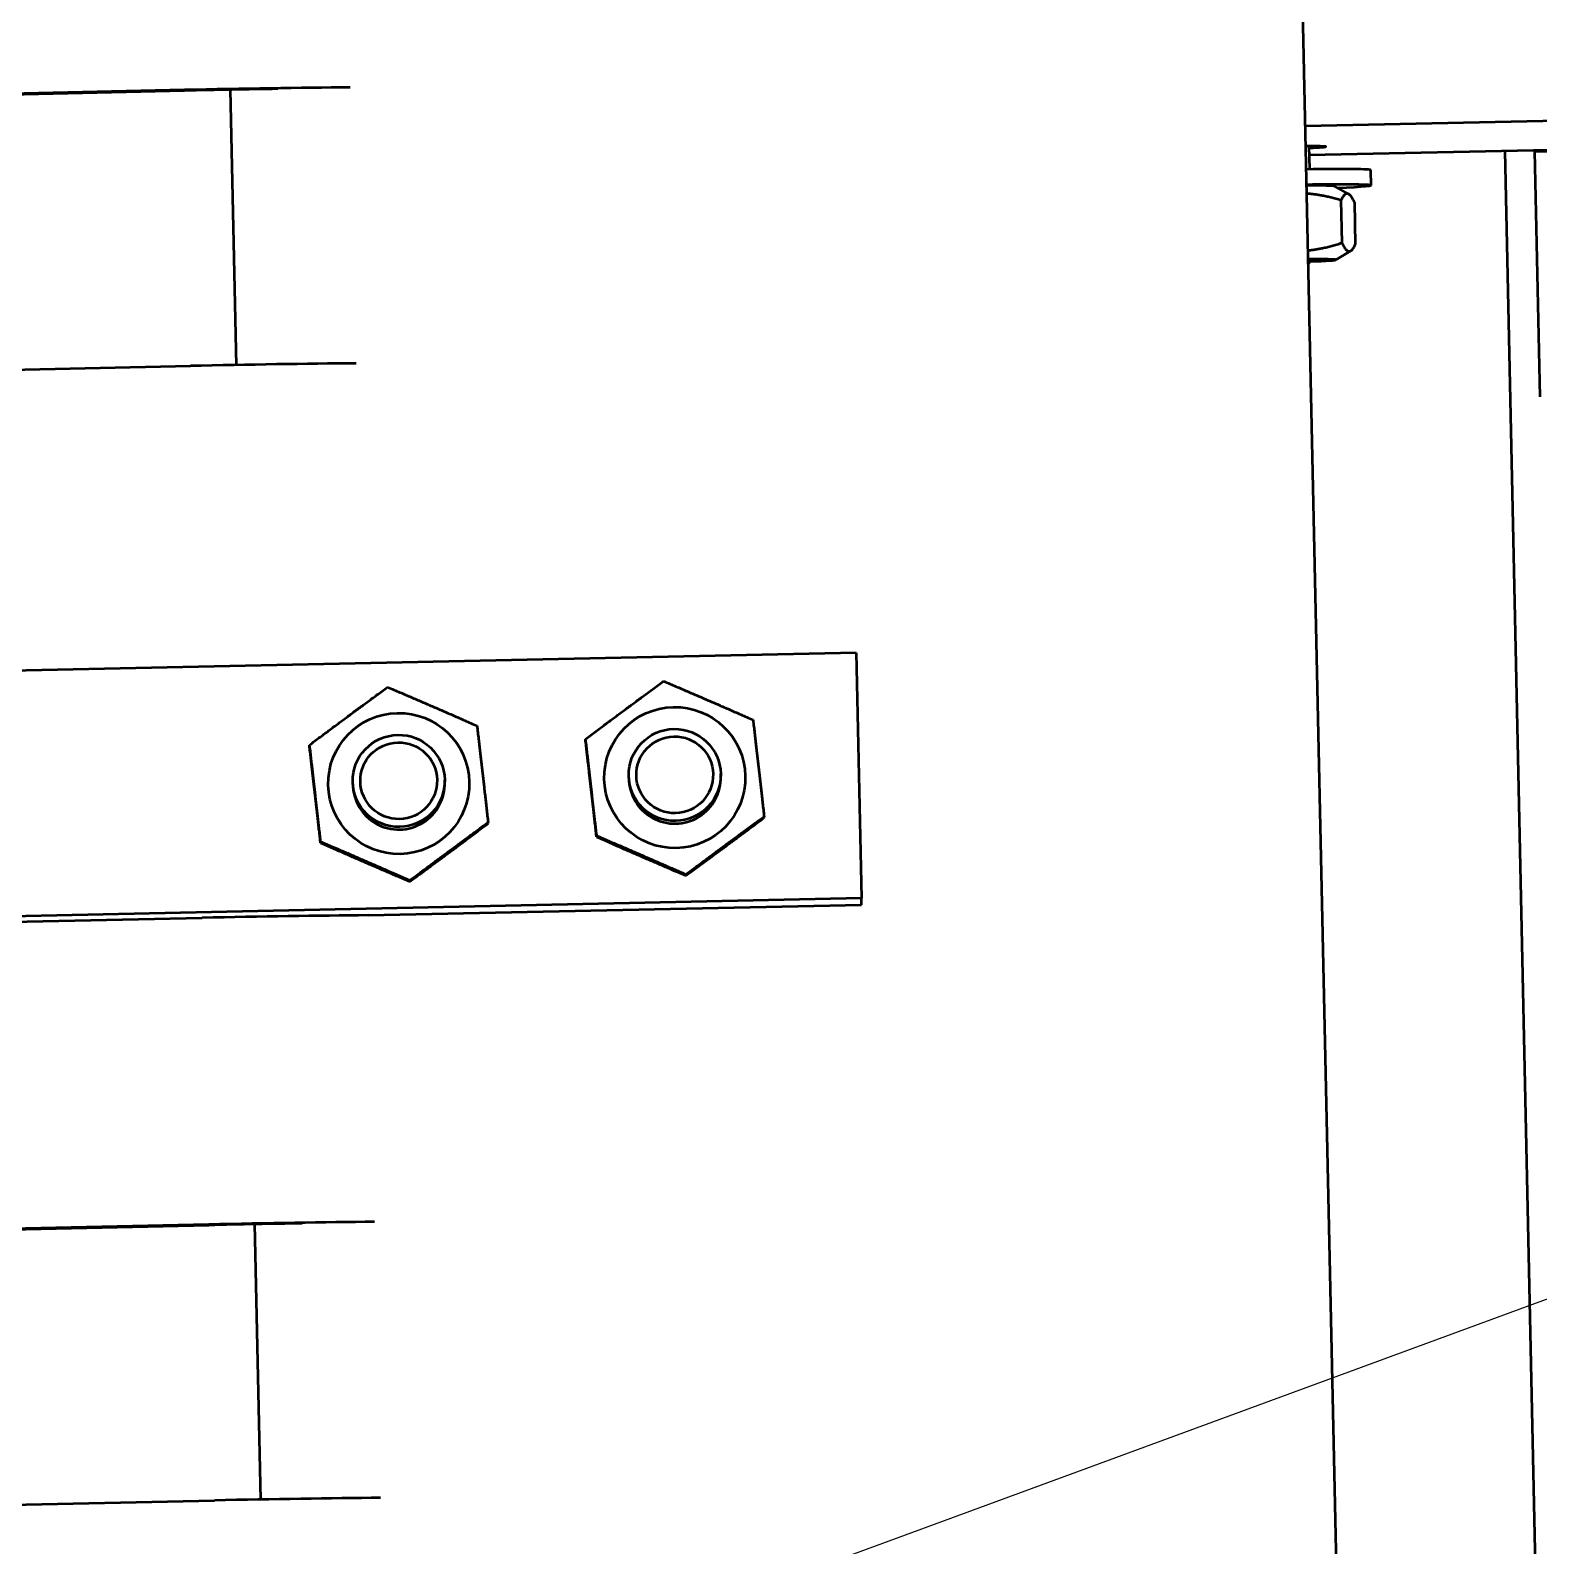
# Model space of a CAD drawing. Header units: millimetres. Extents: x 0 to 2625, y 0 to 1856.
# Drawn here: x 1820.19 to 1869.36, y 1513.28 to 1562.68 of the extents above; entities that cross this region are included whole.
import ezdxf

# ---------------------------------------------------------------- set-up
doc = ezdxf.new("R2010")
doc.units = ezdxf.units.MM
doc.header["$LTSCALE"] = 6.25
doc.layers.add('Symbol (ISO)', color=7, linetype='Continuous', lineweight=25)
doc.layers.add('Visible (ISO)', color=7, linetype='Continuous', lineweight=50)
doc.styles.add('Note Text (ISO)', font='tahoma.ttf')
doc.dimstyles.new('Default - Method 1b (ISO)$7', dxfattribs={"dimscale": 6.25, "dimtxt": 3.5, "dimasz": 2.5, "dimexe": 3.175, "dimexo": 0, "dimgap": 0.762, "dimtad": 1, "dimtoh": 1, "dimrnd": 1e-08, "dimtxsty": 'Note Text (ISO)', "dimcen": 0.09, "dimdle": 10, "dimclrd": 256, "dimclre": 256, "dimclrt": 256, "dimazin": 2, "dimtfac": 1, "dimtmove": 0, "dimatfit": 3, "dimfxl": 1, "dimtolj": 1, "dimlwd": -1, "dimlwe": -1, "dimarcsym": 0})

msp = doc.modelspace()

# ---------------------------------------------------------------- linework, layer by layer
at = {"layer": 'Visible (ISO)'}
for p, q in [((1860.038, 1639.453), (1863.361, 1484.524)), ((1825.218, 1560.738), (1809.222, 1560.395)), ((1809.222, 1560.373), (1825.219, 1560.716)), ((1826.911, 1551.772), (1826.719, 1560.746)), ((1826.911, 1551.772), (1826.719, 1560.746)), ((1861.752, 1559.57), (1899.212, 1560.374)), ((1869.241, 1558.731), (1899.234, 1559.374)), ((1861.875, 1558.906), (1861.891, 1558.151)), ((1870.24, 1558.787), (1861.881, 1558.608)), ((1869.69, 1492.595), (1868.271, 1558.745)), ((1869.412, 1550.735), (1869.241, 1558.731)), ((1863.903, 1557.626), (1863.892, 1558.126)), ((1862.701, 1557.602), (1863.17, 1557.345)), ((1862.919, 1557.141), (1862.949, 1555.753)), ((1863.356, 1557.083), (1863.386, 1555.695)), ((1861.848, 1555.073), (1861.954, 1555.184)), ((1861.955, 1555.184), (1861.955, 1555.184)), ((1862.753, 1555.2), (1863.239, 1555.494)), ((1809.415, 1551.399), (1825.411, 1551.742)), ((1847.117, 1542.39), (1773.634, 1540.814)), ((1847.117, 1542.39), (1847.288, 1534.394)), ((1829.293, 1539.352), (1829.292, 1539.382)), ((1838.291, 1539.545), (1838.29, 1539.575)), ((1839.703, 1538.29), (1839.701, 1538.376)), ((1842.702, 1538.354), (1842.7, 1538.44)), ((1830.705, 1538.097), (1830.703, 1538.183)), ((1833.704, 1538.161), (1833.703, 1538.247)), ((1835.119, 1536.825), (1835.118, 1536.854)), ((1844.117, 1537.018), (1844.116, 1537.047)), ((1838.652, 1536.391), (1838.652, 1536.421)), ((1829.654, 1536.198), (1829.654, 1536.228)), ((1832.567, 1534.934), (1832.567, 1534.964)), ((1841.565, 1535.127), (1841.565, 1535.157)), ((1847.288, 1534.394), (1793.574, 1533.242)), ((1847.293, 1534.179), (1847.288, 1534.394)), ((1831.205, 1533.834), (1847.293, 1534.179)), ((1809.801, 1533.407), (1825.797, 1533.75)), ((1826.012, 1523.755), (1810.015, 1523.412)), ((1810.016, 1523.39), (1826.012, 1523.733)), ((1827.704, 1514.789), (1827.512, 1523.763)), ((1827.704, 1514.789), (1827.512, 1523.763)), ((1810.208, 1514.416), (1826.204, 1514.759))]:
    msp.add_line(p, q, dxfattribs=at)
for centre, major_axis, ratio, start_param, end_param in [((1825.223, 1560.513), (-10.498, -0.225), 0.021443, 4.171289, 4.712389), ((1825.223, 1560.513), (9.498, 0.204), 0.021443, 1.244913, 1.570796), ((1860.376, 1558.844), (2.05, 0.044), 0.021443, 5.533212, 7.107965), ((1860.393, 1558.051), (3.499, 0.075), 0.021443, 0, 1.161967), ((1860.403, 1557.551), (3.499, 0.075), 0.021443, 5.466568, 7.445153), ((1860.403, 1557.551), (2.299, 0.049), 0.021443, 0.037157, 0.9211), ((1860.455, 1555.152), (2.299, 0.049), 0.021443, 5.401388, 7.204285), ((1860.455, 1555.152), (1.5, 0.032), 0.021443, 6.261736, 6.666094), ((1860.455, 1555.152), (1.5, 0.032), 0.021443, 6.248425, 6.666313), ((1825.416, 1551.517), (10.498, 0.225), 0.021443, 1.029697, 1.570796), ((1841.203, 1538.322), (-1.5, -0.032), 0.99977, 6.269873, 9.438092), ((1832.205, 1538.129), (-1.5, -0.032), 0.99977, 6.269873, 9.438092), ((1825.802, 1533.525), (10.498, 0.225), 0.021443, 1.029697, 1.570796), ((1826.016, 1523.53), (-10.498, -0.225), 0.021443, 4.171289, 4.712389), ((1826.016, 1523.53), (9.498, 0.204), 0.021443, 1.244913, 1.570796), ((1826.209, 1514.534), (10.498, 0.225), 0.021443, 1.029697, 1.570796)]:
    msp.add_ellipse(centre, major_axis=major_axis, ratio=ratio, start_param=start_param, end_param=end_param, dxfattribs=at)
for centre, major_axis in [((1832.205, 1538.129), (2.299, 0.049)), ((1841.203, 1538.322), (2.299, 0.049)), ((1841.201, 1538.408), (1.5, 0.032)), ((1832.203, 1538.215), (1.5, 0.032)), ((1832.203, 1538.22), (1.25, 0.027)), ((1841.201, 1538.413), (1.25, 0.027))]:
    msp.add_ellipse(centre, major_axis=major_axis, ratio=0.99977, dxfattribs=at)
for points, weights in [([(1862.919, 1557.141), (1862.32, 1557.319), (1861.799, 1557.357)], [1, 1.05727551962, 1.07214026055]), ([(1863.356, 1557.083), (1863.128, 1557.57), (1862.919, 1557.141)], [1, 1.15470053838, 1]), ([(1861.839, 1555.509), (1862.358, 1555.56), (1862.949, 1555.753)], [1.07214026056, 1.05727551964, 1]), ([(1862.949, 1555.753), (1863.177, 1555.266), (1863.386, 1555.695)], [1, 1.15470053838, 1]), ([(1829.292, 1539.382), (1830.567, 1540.337), (1831.843, 1541.272)], [1, 1.15470053838, 1]), ([(1831.843, 1541.272), (1833.3, 1540.65), (1834.756, 1540.008)], [1, 1.15470053838, 1]), ([(1838.29, 1539.575), (1839.565, 1540.53), (1840.841, 1541.465)], [1, 1.15470053838, 1]), ([(1840.841, 1541.465), (1842.297, 1540.843), (1843.754, 1540.201)], [1, 1.15470053838, 1]), ([(1834.756, 1540.008), (1834.937, 1538.441), (1835.118, 1536.854)], [1, 1.15470053838, 1]), ([(1843.754, 1540.201), (1843.935, 1538.634), (1844.116, 1537.047)], [1, 1.15470053838, 1]), ([(1829.654, 1536.228), (1829.473, 1537.815), (1829.292, 1539.382)], [1, 1.15470053838, 1]), ([(1829.293, 1539.352), (1829.474, 1537.765), (1829.654, 1536.198)], [1, 1.15470053838, 1]), ([(1838.652, 1536.421), (1838.471, 1538.008), (1838.29, 1539.575)], [1, 1.15470053838, 1]), ([(1838.291, 1539.545), (1838.472, 1537.958), (1838.652, 1536.391)], [1, 1.15470053838, 1]), ([(1835.118, 1536.854), (1833.842, 1535.919), (1832.567, 1534.964)], [1, 1.15470053838, 1]), ([(1832.567, 1534.934), (1833.843, 1535.87), (1835.119, 1536.825)], [1, 1.15470053838, 1]), ([(1844.116, 1537.047), (1842.84, 1536.112), (1841.565, 1535.157)], [1, 1.15470053838, 1]), ([(1841.565, 1535.127), (1842.841, 1536.063), (1844.117, 1537.018)], [1, 1.15470053838, 1]), ([(1841.565, 1535.157), (1840.108, 1535.799), (1838.652, 1536.421)], [1, 1.15470053838, 1]), ([(1838.652, 1536.391), (1840.109, 1535.749), (1841.565, 1535.127)], [1, 1.15470053838, 1]), ([(1832.567, 1534.964), (1831.11, 1535.606), (1829.654, 1536.228)], [1, 1.15470053838, 1]), ([(1829.654, 1536.198), (1831.111, 1535.556), (1832.567, 1534.934)], [1, 1.15470053838, 1])]:
    msp.add_rational_spline(points, weights, degree=2, dxfattribs=at)

# ---------------------------------------------------------------- leaders
at = {"layer": 'Symbol (ISO)', "annotation_type": 0, "has_hookline": 1, "hookline_direction": 0, "text_width": 230.606}
msp.add_leader([(1791.915, 1492.763), (1960.977, 1554.903), (1976.602, 1554.903)], dimstyle='Default - Method 1b (ISO)$7', override={"dimtad": 0}, dxfattribs=at)

doc.saveas('drawing.dxf')
